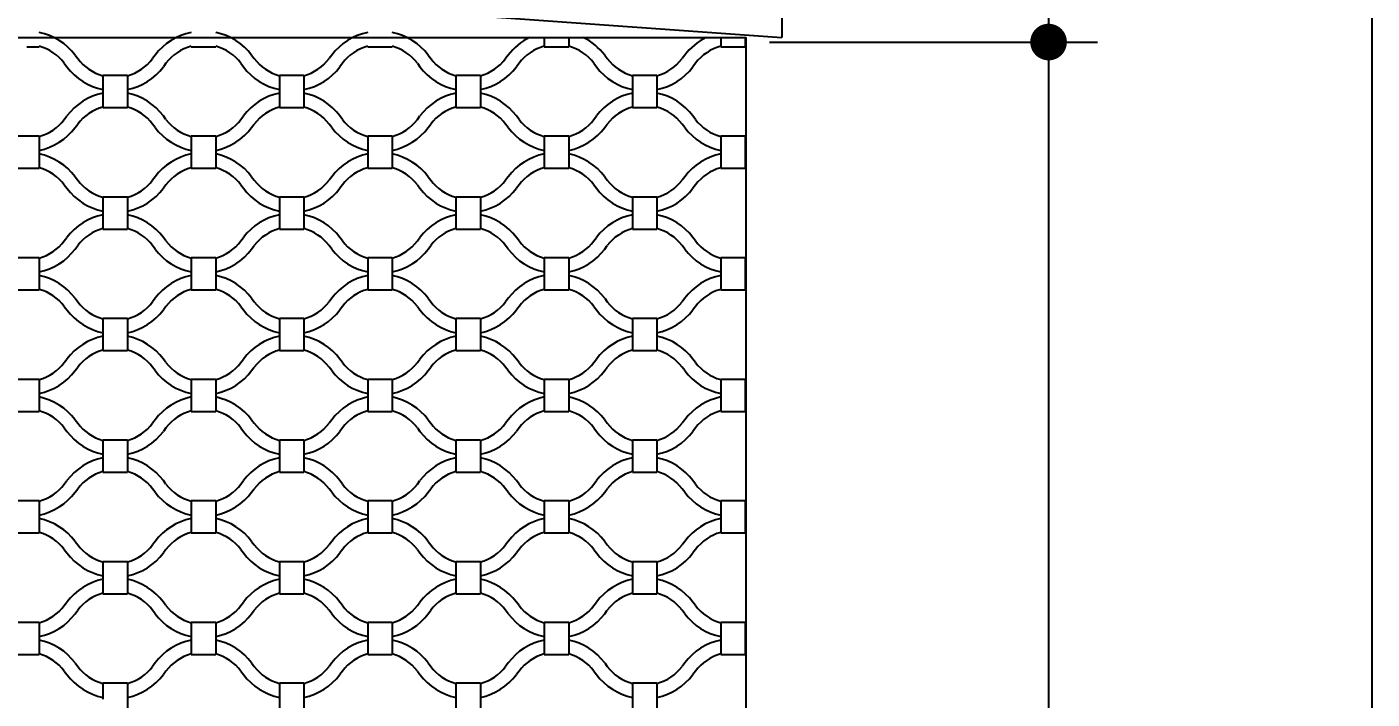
# Model space of a CAD drawing. Header units: millimetres. Extents: x -6941 to 136681, y 2065 to 58366.
# Drawn here: x 38430 to 43934, y 52209 to 54961 of the extents above; entities that cross this region are included whole.
import ezdxf

# ---------------------------------------------------------------- set-up
doc = ezdxf.new("R2010")
doc.units = ezdxf.units.MM
doc.header["$LTSCALE"] = 4
doc.header["$MEASUREMENT"] = 0
doc.layers.get('0').update_dxf_attribs({"linetype": 'CONTINUOUS'})
doc.layers.get('DEFPOINTS').update_dxf_attribs({"linetype": 'CONTINUOUS'})
for name, color, linetype in [('A-BORD LINE1', 7, 'CONTINUOUS'), ('A-DIMS', 7, 'CONTINUOUS'), ('HAT', 9, 'CONTINUOUS')]:
    doc.layers.add(name, color=color, linetype=linetype)
doc.styles.add('HY울릉도L', font='')
doc.styles.add('맑은고딕', font='malgun.ttf')
doc.styles.get('HY울릉도L').set_extended_font_data('DotumChe')
doc.dimstyles.new('CDIM', dxfattribs={"dimtxt": 3, "dimasz": 1.5, "dimexe": 2, "dimexo": 1, "dimgap": 1, "dimtad": 1, "dimdec": 0, "dimrnd": 0.5, "dimzin": 0, "dimdsep": 32, "dimlunit": 6, "dimtxsty": 'HY울릉도L', "dimblk1": '_CIDOT', "dimblk2": '_CIDOT', "dimsah": 1, "dimcen": 5.5, "dimclrd": 2, "dimclre": 2, "dimclrt": 7, "dimadec": 0, "dimazin": 0, "dimtfac": 1, "dimtdec": 0, "dimtix": 1, "dimtmove": 2, "dimatfit": 1, "dimldrblk": '_CIDOT', "dimfxl": 1, "dimtolj": 1, "dimtzin": 0, "dimlwd": -1, "dimarcsym": 0})

# ---------------------------------------------------------------- blocks, each defined once
blk = doc.blocks.new('_CIDOT')
at = {"color": 0, "linetype": 'ByBlock'}
blk.add_line((2, 0), (-1, 0), dxfattribs=at)
at = {"color": 0, "linetype": 'ByBlock', "const_width": 0.5}
blk.add_lwpolyline([(-0.25, 0, 1), (0.25, 0, 1)], format="xyb", close=True, dxfattribs=at)
blk = doc.blocks.new('*D30')
at = {"layer": 'A-DIMS', "lineweight": -2, "transparency": 16777216}
for p, q in [((41468.7, 54898.8), (42810, 54898.8)), ((41473, 49223.9), (42810, 49223.9))]:
    blk.add_line(p, q, dxfattribs=at)
at = {"layer": 'A-DIMS', "transparency": 16777216}
blk.add_line((42610, 54748.8), (42610, 49373.9), dxfattribs=at)
at = {"layer": 'DEFPOINTS', "color": 0, "transparency": 16777216}
for p in [(41368.7, 54898.8), (41373, 49223.9), (42610, 49223.9)]:
    blk.add_point(p, dxfattribs=at)
at = {"layer": 'A-DIMS', "transparency": 16777216, "xscale": 150, "yscale": 150, "zscale": 150}
for p, rotation in [((42610, 54898.8), 90), ((42610, 49223.9), 270)]:
    blk.add_blockref('_CIDOT', p, dxfattribs=dict(at, rotation=rotation))
at = {"layer": 'A-DIMS', "color": 3, "transparency": 16777216, "insert": (42360, 52061.3), "char_height": 300, "attachment_point": 5, "rotation": 90, "style": '맑은고딕'}
blk.add_mtext('\\A1;H', dxfattribs=at)

msp = doc.modelspace()

# ---------------------------------------------------------------- linework, layer by layer
at = {"color": 1}
msp.add_line((35588.57, 55341.7), (41517.96, 54917.99), dxfattribs=at)
at = {"color": 3}
for p, q in [((41517.96, 55341.7), (41517.96, 54917.99)), ((35588.57, 54917.99), (41373.02, 54917.99)), ((41373.02, 49223.89), (41373.02, 54917.99))]:
    msp.add_line(p, q, dxfattribs=at)
at = {"layer": 'A-BORD LINE1', "color": 2, "linetype": 'ByBlock'}
msp.add_line((43933.83, 4746.44), (43933.83, 58366.44), dxfattribs=at)
at = {"layer": 'HAT'}
for p, q in [((38429.56, 54879.52), (38479.72, 54879.52)), ((39101.66, 54879.52), (39151.82, 54879.52)), ((39151.82, 54879.52), (39201.97, 54879.52)), ((39823.91, 54879.52), (39874.07, 54879.52)), ((39874.07, 54879.52), (39924.22, 54879.52)), ((40546.16, 54917.99), (40546.16, 54879.52)), ((40546.16, 54879.52), (40596.32, 54879.52)), ((40596.32, 54879.52), (40646.47, 54879.52)), ((40646.47, 54917.99), (40646.47, 54879.52)), ((41268.41, 54917.99), (41268.41, 54879.52)), ((41268.41, 54879.52), (41318.57, 54879.52)), ((41318.57, 54879.52), (41368.72, 54879.52)), ((41368.72, 54917.99), (41368.72, 54879.52)), ((38626.98, 54845.01), (38637.57, 54830.89)), ((38954.4, 54845.01), (38943.81, 54830.89)), ((39349.23, 54845.01), (39359.82, 54830.89)), ((39676.65, 54845.01), (39666.06, 54830.89)), ((40071.48, 54845.01), (40082.07, 54830.89)), ((40398.9, 54845.01), (40388.31, 54830.89)), ((40793.73, 54845.01), (40804.33, 54830.89)), ((41121.15, 54845.01), (41110.56, 54830.89)), ((38582.68, 54811.79), (38593.27, 54797.66)), ((38998.7, 54811.79), (38988.11, 54797.66)), ((39304.93, 54811.79), (39315.53, 54797.66)), ((39720.95, 54811.79), (39710.36, 54797.66)), ((40027.18, 54811.79), (40037.78, 54797.66)), ((40443.2, 54811.79), (40432.61, 54797.66)), ((40749.43, 54811.79), (40760.03, 54797.66)), ((41165.45, 54811.79), (41154.86, 54797.66)), ((38740.53, 54763.16), (38740.53, 54696.95)), ((38740.53, 54763.16), (38840.85, 54763.16)), ((38840.85, 54763.16), (38840.85, 54696.95)), ((39462.78, 54763.16), (39462.78, 54696.95)), ((39462.78, 54763.16), (39563.1, 54763.16)), ((39563.1, 54763.16), (39563.1, 54696.95)), ((40185.04, 54763.16), (40185.04, 54696.95)), ((40185.04, 54763.16), (40285.35, 54763.16)), ((40285.35, 54763.16), (40285.35, 54696.95)), ((40907.29, 54763.16), (40907.29, 54696.95)), ((40907.29, 54763.16), (41007.6, 54763.16)), ((41007.6, 54763.16), (41007.6, 54696.95)), ((38740.53, 54696.95), (38740.53, 54630.74)), ((38840.85, 54696.95), (38840.85, 54630.74)), ((39462.78, 54696.95), (39462.78, 54630.74)), ((39563.1, 54696.95), (39563.1, 54630.74)), ((40185.04, 54696.95), (40185.04, 54630.74)), ((40285.35, 54696.95), (40285.35, 54630.74)), ((40907.29, 54696.95), (40907.29, 54630.74)), ((41007.6, 54696.95), (41007.6, 54630.74)), ((38740.53, 54630.74), (38840.85, 54630.74)), ((39462.78, 54630.74), (39563.1, 54630.74)), ((40185.04, 54630.74), (40285.35, 54630.74)), ((40907.29, 54630.74), (41007.6, 54630.74)), ((38582.68, 54582.11), (38593.27, 54596.24)), ((38626.98, 54548.89), (38637.57, 54563.01)), ((38954.4, 54548.89), (38943.81, 54563.01)), ((38998.7, 54582.11), (38988.11, 54596.24)), ((39304.93, 54582.11), (39315.53, 54596.24)), ((39349.23, 54548.89), (39359.82, 54563.01)), ((39676.65, 54548.89), (39666.06, 54563.01)), ((39720.95, 54582.11), (39710.36, 54596.24)), ((40027.18, 54582.11), (40037.78, 54596.24)), ((40071.48, 54548.89), (40082.07, 54563.01)), ((40398.9, 54548.89), (40388.31, 54563.01)), ((40443.2, 54582.11), (40432.61, 54596.24)), ((40749.43, 54582.11), (40760.03, 54596.24)), ((40793.73, 54548.89), (40804.33, 54563.01)), ((41121.15, 54548.89), (41110.56, 54563.01)), ((41165.45, 54582.11), (41154.86, 54596.24)), ((38379.41, 54514.38), (38429.56, 54514.38)), ((38429.56, 54514.38), (38479.72, 54514.38)), ((38479.72, 54514.38), (38479.72, 54381.97)), ((39101.66, 54514.38), (39101.66, 54381.97)), ((39101.66, 54514.38), (39151.82, 54514.38)), ((39151.82, 54514.38), (39201.97, 54514.38)), ((39201.97, 54514.38), (39201.97, 54381.97)), ((39823.91, 54514.38), (39823.91, 54381.97)), ((39823.91, 54514.38), (39874.07, 54514.38)), ((39874.07, 54514.38), (39924.22, 54514.38)), ((39924.22, 54514.38), (39924.22, 54381.97)), ((40546.16, 54514.38), (40546.16, 54381.97)), ((40546.16, 54514.38), (40596.32, 54514.38)), ((40596.32, 54514.38), (40646.47, 54514.38)), ((40646.47, 54514.38), (40646.47, 54381.97)), ((41268.41, 54514.38), (41268.41, 54381.97)), ((41268.41, 54514.38), (41318.57, 54514.38)), ((41318.57, 54514.38), (41368.72, 54514.38)), ((41368.72, 54514.38), (41368.72, 54381.97)), ((38379.41, 54381.97), (38429.56, 54381.97)), ((38429.56, 54381.97), (38479.72, 54381.97)), ((38626.98, 54347.46), (38637.57, 54333.34)), ((38954.4, 54347.46), (38943.81, 54333.34)), ((39101.66, 54381.97), (39151.82, 54381.97)), ((39151.82, 54381.97), (39201.97, 54381.97)), ((39349.23, 54347.46), (39359.82, 54333.34)), ((39676.65, 54347.46), (39666.06, 54333.34)), ((39823.91, 54381.97), (39874.07, 54381.97)), ((39874.07, 54381.97), (39924.22, 54381.97)), ((40071.48, 54347.46), (40082.07, 54333.34)), ((40398.9, 54347.46), (40388.31, 54333.34)), ((40546.16, 54381.97), (40596.32, 54381.97)), ((40596.32, 54381.97), (40646.47, 54381.97)), ((40793.73, 54347.46), (40804.33, 54333.34)), ((41121.15, 54347.46), (41110.56, 54333.34)), ((41268.41, 54381.97), (41318.57, 54381.97)), ((41318.57, 54381.97), (41368.72, 54381.97)), ((38582.68, 54314.24), (38593.27, 54300.11)), ((38998.7, 54314.24), (38988.11, 54300.11)), ((39304.93, 54314.24), (39315.53, 54300.11)), ((39720.95, 54314.24), (39710.36, 54300.11)), ((40027.18, 54314.24), (40037.78, 54300.11)), ((40443.2, 54314.24), (40432.61, 54300.11)), ((40749.43, 54314.24), (40760.03, 54300.11)), ((41165.45, 54314.24), (41154.86, 54300.11)), ((38740.53, 54265.61), (38740.53, 54199.4)), ((38740.53, 54265.61), (38840.85, 54265.61)), ((38840.85, 54265.61), (38840.85, 54199.4)), ((39462.78, 54265.61), (39462.78, 54199.4)), ((39462.78, 54265.61), (39563.1, 54265.61)), ((39563.1, 54265.61), (39563.1, 54199.4)), ((40185.04, 54265.61), (40185.04, 54199.4)), ((40185.04, 54265.61), (40285.35, 54265.61)), ((40285.35, 54265.61), (40285.35, 54199.4)), ((40907.29, 54265.61), (40907.29, 54199.4)), ((40907.29, 54265.61), (41007.6, 54265.61)), ((41007.6, 54265.61), (41007.6, 54199.4)), ((38740.53, 54199.4), (38740.53, 54133.19)), ((38840.85, 54199.4), (38840.85, 54133.19)), ((39462.78, 54199.4), (39462.78, 54133.19)), ((39563.1, 54199.4), (39563.1, 54133.19)), ((40185.04, 54199.4), (40185.04, 54133.19)), ((40285.35, 54199.4), (40285.35, 54133.19)), ((40907.29, 54199.4), (40907.29, 54133.19)), ((41007.6, 54199.4), (41007.6, 54133.19)), ((38740.53, 54133.19), (38840.85, 54133.19)), ((39462.78, 54133.19), (39563.1, 54133.19)), ((40185.04, 54133.19), (40285.35, 54133.19)), ((40907.29, 54133.19), (41007.6, 54133.19)), ((38582.68, 54084.56), (38593.27, 54098.69)), ((38626.98, 54051.34), (38637.57, 54065.46)), ((38954.4, 54051.34), (38943.81, 54065.46)), ((38998.7, 54084.56), (38988.11, 54098.69)), ((39304.93, 54084.56), (39315.53, 54098.69)), ((39349.23, 54051.34), (39359.82, 54065.46)), ((39676.65, 54051.34), (39666.06, 54065.46)), ((39720.95, 54084.56), (39710.36, 54098.69)), ((40027.18, 54084.56), (40037.78, 54098.69)), ((40071.48, 54051.34), (40082.07, 54065.46)), ((40398.9, 54051.34), (40388.31, 54065.46)), ((40443.2, 54084.56), (40432.61, 54098.69)), ((40749.43, 54084.56), (40760.03, 54098.69)), ((40793.73, 54051.34), (40804.33, 54065.46)), ((41121.15, 54051.34), (41110.56, 54065.46)), ((41165.45, 54084.56), (41154.86, 54098.69)), ((38379.41, 54016.83), (38429.56, 54016.83)), ((38429.56, 54016.83), (38479.72, 54016.83)), ((38479.72, 54016.83), (38479.72, 53884.42)), ((39101.66, 54016.83), (39101.66, 53884.42)), ((39101.66, 54016.83), (39151.82, 54016.83)), ((39151.82, 54016.83), (39201.97, 54016.83)), ((39201.97, 54016.83), (39201.97, 53884.42)), ((39823.91, 54016.83), (39823.91, 53884.42)), ((39823.91, 54016.83), (39874.07, 54016.83)), ((39874.07, 54016.83), (39924.22, 54016.83)), ((39924.22, 54016.83), (39924.22, 53884.42)), ((40546.16, 54016.83), (40546.16, 53884.42)), ((40546.16, 54016.83), (40596.32, 54016.83)), ((40596.32, 54016.83), (40646.47, 54016.83)), ((40646.47, 54016.83), (40646.47, 53884.42)), ((41268.41, 54016.83), (41268.41, 53884.42)), ((41268.41, 54016.83), (41318.57, 54016.83)), ((41318.57, 54016.83), (41368.72, 54016.83)), ((41368.72, 54016.83), (41368.72, 53884.42)), ((38379.41, 53884.42), (38429.56, 53884.42)), ((38429.56, 53884.42), (38479.72, 53884.42)), ((38626.98, 53849.91), (38637.57, 53835.79)), ((38954.4, 53849.91), (38943.81, 53835.79)), ((39101.66, 53884.42), (39151.82, 53884.42)), ((39151.82, 53884.42), (39201.97, 53884.42)), ((39349.23, 53849.91), (39359.82, 53835.79)), ((39676.65, 53849.91), (39666.06, 53835.79)), ((39823.91, 53884.42), (39874.07, 53884.42)), ((39874.07, 53884.42), (39924.22, 53884.42)), ((40071.48, 53849.91), (40082.07, 53835.79)), ((40398.9, 53849.91), (40388.31, 53835.79)), ((40546.16, 53884.42), (40596.32, 53884.42)), ((40596.32, 53884.42), (40646.47, 53884.42)), ((40793.73, 53849.91), (40804.33, 53835.79)), ((41121.15, 53849.91), (41110.56, 53835.79)), ((41268.41, 53884.42), (41318.57, 53884.42)), ((41318.57, 53884.42), (41368.72, 53884.42)), ((38582.68, 53816.69), (38593.27, 53802.56)), ((38998.7, 53816.69), (38988.11, 53802.56)), ((39304.93, 53816.69), (39315.53, 53802.56)), ((39720.95, 53816.69), (39710.36, 53802.56)), ((40027.18, 53816.69), (40037.78, 53802.56)), ((40443.2, 53816.69), (40432.61, 53802.56)), ((40749.43, 53816.69), (40760.03, 53802.56)), ((41165.45, 53816.69), (41154.86, 53802.56)), ((38740.53, 53768.05), (38740.53, 53701.85)), ((38740.53, 53768.05), (38840.85, 53768.05)), ((38840.85, 53768.05), (38840.85, 53701.85)), ((39462.78, 53768.05), (39462.78, 53701.85)), ((39462.78, 53768.05), (39563.1, 53768.05)), ((39563.1, 53768.05), (39563.1, 53701.85)), ((40185.04, 53768.05), (40185.04, 53701.85)), ((40185.04, 53768.05), (40285.35, 53768.05)), ((40285.35, 53768.05), (40285.35, 53701.85)), ((40907.29, 53768.05), (40907.29, 53701.85)), ((40907.29, 53768.05), (41007.6, 53768.05)), ((41007.6, 53768.05), (41007.6, 53701.85)), ((38740.53, 53701.85), (38740.53, 53635.64)), ((38840.85, 53701.85), (38840.85, 53635.64)), ((39462.78, 53701.85), (39462.78, 53635.64)), ((39563.1, 53701.85), (39563.1, 53635.64)), ((40185.04, 53701.85), (40185.04, 53635.64)), ((40285.35, 53701.85), (40285.35, 53635.64)), ((40907.29, 53701.85), (40907.29, 53635.64)), ((41007.6, 53701.85), (41007.6, 53635.64)), ((38740.53, 53635.64), (38840.85, 53635.64)), ((39462.78, 53635.64), (39563.1, 53635.64)), ((40185.04, 53635.64), (40285.35, 53635.64)), ((40907.29, 53635.64), (41007.6, 53635.64)), ((38582.68, 53587.01), (38593.27, 53601.13)), ((38626.98, 53553.79), (38637.57, 53567.91)), ((38954.4, 53553.79), (38943.81, 53567.91)), ((38998.7, 53587.01), (38988.11, 53601.13)), ((39304.93, 53587.01), (39315.53, 53601.13)), ((39349.23, 53553.79), (39359.82, 53567.91)), ((39676.65, 53553.79), (39666.06, 53567.91)), ((39720.95, 53587.01), (39710.36, 53601.13)), ((40027.18, 53587.01), (40037.78, 53601.13)), ((40071.48, 53553.79), (40082.07, 53567.91)), ((40398.9, 53553.79), (40388.31, 53567.91)), ((40443.2, 53587.01), (40432.61, 53601.13)), ((40749.43, 53587.01), (40760.03, 53601.13)), ((40793.73, 53553.79), (40804.33, 53567.91)), ((41121.15, 53553.79), (41110.56, 53567.91)), ((41165.45, 53587.01), (41154.86, 53601.13)), ((38379.41, 53519.28), (38429.56, 53519.28)), ((38429.56, 53519.28), (38479.72, 53519.28)), ((38479.72, 53519.28), (38479.72, 53386.87)), ((39101.66, 53519.28), (39101.66, 53386.87)), ((39101.66, 53519.28), (39151.82, 53519.28)), ((39151.82, 53519.28), (39201.97, 53519.28)), ((39201.97, 53519.28), (39201.97, 53386.87)), ((39823.91, 53519.28), (39823.91, 53386.87)), ((39823.91, 53519.28), (39874.07, 53519.28)), ((39874.07, 53519.28), (39924.22, 53519.28)), ((39924.22, 53519.28), (39924.22, 53386.87)), ((40546.16, 53519.28), (40546.16, 53386.87)), ((40546.16, 53519.28), (40596.32, 53519.28)), ((40596.32, 53519.28), (40646.47, 53519.28)), ((40646.47, 53519.28), (40646.47, 53386.87)), ((41268.41, 53519.28), (41268.41, 53386.87)), ((41268.41, 53519.28), (41318.57, 53519.28)), ((41318.57, 53519.28), (41368.72, 53519.28)), ((41368.72, 53519.28), (41368.72, 53386.87)), ((38379.41, 53386.87), (38429.56, 53386.87)), ((38429.56, 53386.87), (38479.72, 53386.87)), ((38626.98, 53352.36), (38637.57, 53338.24)), ((38954.4, 53352.36), (38943.81, 53338.24)), ((39101.66, 53386.87), (39151.82, 53386.87)), ((39151.82, 53386.87), (39201.97, 53386.87)), ((39349.23, 53352.36), (39359.82, 53338.24)), ((39676.65, 53352.36), (39666.06, 53338.24)), ((39823.91, 53386.87), (39874.07, 53386.87)), ((39874.07, 53386.87), (39924.22, 53386.87)), ((40071.48, 53352.36), (40082.07, 53338.24)), ((40398.9, 53352.36), (40388.31, 53338.24)), ((40546.16, 53386.87), (40596.32, 53386.87)), ((40596.32, 53386.87), (40646.47, 53386.87)), ((40793.73, 53352.36), (40804.33, 53338.24)), ((41121.15, 53352.36), (41110.56, 53338.24)), ((41268.41, 53386.87), (41318.57, 53386.87)), ((41318.57, 53386.87), (41368.72, 53386.87)), ((38582.68, 53319.14), (38593.27, 53305.01)), ((38998.7, 53319.14), (38988.11, 53305.01)), ((39304.93, 53319.14), (39315.53, 53305.01)), ((39720.95, 53319.14), (39710.36, 53305.01)), ((40027.18, 53319.14), (40037.78, 53305.01)), ((40443.2, 53319.14), (40432.61, 53305.01)), ((40749.43, 53319.14), (40760.03, 53305.01)), ((41165.45, 53319.14), (41154.86, 53305.01)), ((38740.53, 53270.5), (38740.53, 53204.3)), ((38740.53, 53270.5), (38840.85, 53270.5)), ((38840.85, 53270.5), (38840.85, 53204.3)), ((39462.78, 53270.5), (39462.78, 53204.3)), ((39462.78, 53270.5), (39563.1, 53270.5)), ((39563.1, 53270.5), (39563.1, 53204.3)), ((40185.04, 53270.5), (40185.04, 53204.3)), ((40185.04, 53270.5), (40285.35, 53270.5)), ((40285.35, 53270.5), (40285.35, 53204.3)), ((40907.29, 53270.5), (40907.29, 53204.3)), ((40907.29, 53270.5), (41007.6, 53270.5)), ((41007.6, 53270.5), (41007.6, 53204.3)), ((38740.53, 53204.3), (38740.53, 53138.09)), ((38840.85, 53204.3), (38840.85, 53138.09)), ((39462.78, 53204.3), (39462.78, 53138.09)), ((39563.1, 53204.3), (39563.1, 53138.09)), ((40185.04, 53204.3), (40185.04, 53138.09)), ((40285.35, 53204.3), (40285.35, 53138.09)), ((40907.29, 53204.3), (40907.29, 53138.09)), ((41007.6, 53204.3), (41007.6, 53138.09)), ((38740.53, 53138.09), (38840.85, 53138.09)), ((39462.78, 53138.09), (39563.1, 53138.09)), ((40185.04, 53138.09), (40285.35, 53138.09)), ((40907.29, 53138.09), (41007.6, 53138.09)), ((38582.68, 53089.46), (38593.27, 53103.58)), ((38626.98, 53056.24), (38637.57, 53070.36)), ((38954.4, 53056.24), (38943.81, 53070.36)), ((38998.7, 53089.46), (38988.11, 53103.58)), ((39304.93, 53089.46), (39315.53, 53103.58)), ((39349.23, 53056.24), (39359.82, 53070.36)), ((39676.65, 53056.24), (39666.06, 53070.36)), ((39720.95, 53089.46), (39710.36, 53103.58)), ((40027.18, 53089.46), (40037.78, 53103.58)), ((40071.48, 53056.24), (40082.07, 53070.36)), ((40398.9, 53056.24), (40388.31, 53070.36)), ((40443.2, 53089.46), (40432.61, 53103.58)), ((40749.43, 53089.46), (40760.03, 53103.58)), ((40793.73, 53056.24), (40804.33, 53070.36)), ((41121.15, 53056.24), (41110.56, 53070.36)), ((41165.45, 53089.46), (41154.86, 53103.58)), ((38379.41, 53021.73), (38429.56, 53021.73)), ((38429.56, 53021.73), (38479.72, 53021.73)), ((38479.72, 53021.73), (38479.72, 52889.32)), ((39101.66, 53021.73), (39101.66, 52889.32)), ((39101.66, 53021.73), (39151.82, 53021.73)), ((39151.82, 53021.73), (39201.97, 53021.73)), ((39201.97, 53021.73), (39201.97, 52889.32)), ((39823.91, 53021.73), (39823.91, 52889.32)), ((39823.91, 53021.73), (39874.07, 53021.73)), ((39874.07, 53021.73), (39924.22, 53021.73)), ((39924.22, 53021.73), (39924.22, 52889.32)), ((40546.16, 53021.73), (40546.16, 52889.32)), ((40546.16, 53021.73), (40596.32, 53021.73)), ((40596.32, 53021.73), (40646.47, 53021.73)), ((40646.47, 53021.73), (40646.47, 52889.32)), ((41268.41, 53021.73), (41268.41, 52889.32)), ((41268.41, 53021.73), (41318.57, 53021.73)), ((41318.57, 53021.73), (41368.72, 53021.73)), ((41368.72, 53021.73), (41368.72, 52889.32)), ((38379.41, 52889.32), (38429.56, 52889.32)), ((38429.56, 52889.32), (38479.72, 52889.32)), ((38626.98, 52854.81), (38637.57, 52840.68)), ((38954.4, 52854.81), (38943.81, 52840.68)), ((39101.66, 52889.32), (39151.82, 52889.32)), ((39151.82, 52889.32), (39201.97, 52889.32)), ((39349.23, 52854.81), (39359.82, 52840.68)), ((39676.65, 52854.81), (39666.06, 52840.68)), ((39823.91, 52889.32), (39874.07, 52889.32)), ((39874.07, 52889.32), (39924.22, 52889.32)), ((40071.48, 52854.81), (40082.07, 52840.68)), ((40398.9, 52854.81), (40388.31, 52840.68)), ((40546.16, 52889.32), (40596.32, 52889.32)), ((40596.32, 52889.32), (40646.47, 52889.32)), ((40793.73, 52854.81), (40804.33, 52840.68)), ((41121.15, 52854.81), (41110.56, 52840.68)), ((41268.41, 52889.32), (41318.57, 52889.32)), ((41318.57, 52889.32), (41368.72, 52889.32)), ((38582.68, 52821.59), (38593.27, 52807.46)), ((38998.7, 52821.59), (38988.11, 52807.46)), ((39304.93, 52821.59), (39315.53, 52807.46)), ((39720.95, 52821.59), (39710.36, 52807.46)), ((40027.18, 52821.59), (40037.78, 52807.46)), ((40443.2, 52821.59), (40432.61, 52807.46)), ((40749.43, 52821.59), (40760.03, 52807.46)), ((41165.45, 52821.59), (41154.86, 52807.46)), ((38740.53, 52772.95), (38740.53, 52706.75)), ((38740.53, 52772.95), (38840.85, 52772.95)), ((38840.85, 52772.95), (38840.85, 52706.75)), ((39462.78, 52772.95), (39462.78, 52706.75)), ((39462.78, 52772.95), (39563.1, 52772.95)), ((39563.1, 52772.95), (39563.1, 52706.75)), ((40185.04, 52772.95), (40185.04, 52706.75)), ((40185.04, 52772.95), (40285.35, 52772.95)), ((40285.35, 52772.95), (40285.35, 52706.75)), ((40907.29, 52772.95), (40907.29, 52706.75)), ((40907.29, 52772.95), (41007.6, 52772.95)), ((41007.6, 52772.95), (41007.6, 52706.75)), ((38740.53, 52706.75), (38740.53, 52640.54)), ((38840.85, 52706.75), (38840.85, 52640.54)), ((39462.78, 52706.75), (39462.78, 52640.54)), ((39563.1, 52706.75), (39563.1, 52640.54)), ((40185.04, 52706.75), (40185.04, 52640.54)), ((40285.35, 52706.75), (40285.35, 52640.54)), ((40907.29, 52706.75), (40907.29, 52640.54)), ((41007.6, 52706.75), (41007.6, 52640.54)), ((38740.53, 52640.54), (38840.85, 52640.54)), ((39462.78, 52640.54), (39563.1, 52640.54)), ((40185.04, 52640.54), (40285.35, 52640.54)), ((40907.29, 52640.54), (41007.6, 52640.54)), ((38582.68, 52591.91), (38593.27, 52606.03)), ((38626.98, 52558.69), (38637.57, 52572.81)), ((38954.4, 52558.69), (38943.81, 52572.81)), ((38998.7, 52591.91), (38988.11, 52606.03)), ((39304.93, 52591.91), (39315.53, 52606.03)), ((39349.23, 52558.69), (39359.82, 52572.81)), ((39676.65, 52558.69), (39666.06, 52572.81)), ((39720.95, 52591.91), (39710.36, 52606.03)), ((40027.18, 52591.91), (40037.78, 52606.03)), ((40071.48, 52558.69), (40082.07, 52572.81)), ((40398.9, 52558.69), (40388.31, 52572.81)), ((40443.2, 52591.91), (40432.61, 52606.03)), ((40749.43, 52591.91), (40760.03, 52606.03)), ((40793.73, 52558.69), (40804.33, 52572.81)), ((41121.15, 52558.69), (41110.56, 52572.81)), ((41165.45, 52591.91), (41154.86, 52606.03)), ((38379.41, 52524.18), (38429.56, 52524.18)), ((38429.56, 52524.18), (38479.72, 52524.18)), ((38479.72, 52524.18), (38479.72, 52391.77)), ((39101.66, 52524.18), (39101.66, 52391.77)), ((39101.66, 52524.18), (39151.82, 52524.18)), ((39151.82, 52524.18), (39201.97, 52524.18)), ((39201.97, 52524.18), (39201.97, 52391.77)), ((39823.91, 52524.18), (39823.91, 52391.77)), ((39823.91, 52524.18), (39874.07, 52524.18)), ((39874.07, 52524.18), (39924.22, 52524.18)), ((39924.22, 52524.18), (39924.22, 52391.77)), ((40546.16, 52524.18), (40546.16, 52391.77)), ((40546.16, 52524.18), (40596.32, 52524.18)), ((40596.32, 52524.18), (40646.47, 52524.18)), ((40646.47, 52524.18), (40646.47, 52391.77)), ((41268.41, 52524.18), (41268.41, 52391.77)), ((41268.41, 52524.18), (41318.57, 52524.18)), ((41318.57, 52524.18), (41368.72, 52524.18)), ((41368.72, 52524.18), (41368.72, 52391.77)), ((38379.41, 52391.77), (38429.56, 52391.77)), ((38429.56, 52391.77), (38479.72, 52391.77)), ((38626.98, 52357.26), (38637.57, 52343.13)), ((38954.4, 52357.26), (38943.81, 52343.13)), ((39101.66, 52391.77), (39151.82, 52391.77)), ((39151.82, 52391.77), (39201.97, 52391.77)), ((39349.23, 52357.26), (39359.82, 52343.13)), ((39676.65, 52357.26), (39666.06, 52343.13)), ((39823.91, 52391.77), (39874.07, 52391.77)), ((39874.07, 52391.77), (39924.22, 52391.77)), ((40071.48, 52357.26), (40082.07, 52343.13)), ((40398.9, 52357.26), (40388.31, 52343.13)), ((40546.16, 52391.77), (40596.32, 52391.77)), ((40596.32, 52391.77), (40646.47, 52391.77)), ((40793.73, 52357.26), (40804.33, 52343.13)), ((41121.15, 52357.26), (41110.56, 52343.13)), ((41268.41, 52391.77), (41318.57, 52391.77)), ((41318.57, 52391.77), (41368.72, 52391.77)), ((38582.68, 52324.03), (38593.27, 52309.91)), ((38998.7, 52324.03), (38988.11, 52309.91)), ((39304.93, 52324.03), (39315.53, 52309.91)), ((39720.95, 52324.03), (39710.36, 52309.91)), ((40027.18, 52324.03), (40037.78, 52309.91)), ((40443.2, 52324.03), (40432.61, 52309.91)), ((40749.43, 52324.03), (40760.03, 52309.91)), ((41165.45, 52324.03), (41154.86, 52309.91)), ((38740.53, 52275.4), (38740.53, 52209.2)), ((38740.53, 52275.4), (38840.85, 52275.4)), ((38840.85, 52275.4), (38840.85, 52209.2)), ((39462.78, 52275.4), (39462.78, 52209.2)), ((39462.78, 52275.4), (39563.1, 52275.4)), ((39563.1, 52275.4), (39563.1, 52209.2)), ((40185.04, 52275.4), (40185.04, 52209.2)), ((40185.04, 52275.4), (40285.35, 52275.4)), ((40285.35, 52275.4), (40285.35, 52209.2)), ((40907.29, 52275.4), (40907.29, 52209.2)), ((40907.29, 52275.4), (41007.6, 52275.4)), ((41007.6, 52275.4), (41007.6, 52209.2)), ((38840.85, 52209.2), (38840.85, 52142.99)), ((39462.78, 52209.2), (39462.78, 52142.99)), ((39563.1, 52209.2), (39563.1, 52142.99)), ((40185.04, 52209.2), (40185.04, 52142.99)), ((40285.35, 52209.2), (40285.35, 52142.99)), ((40907.29, 52209.2), (40907.29, 52142.99)), ((41007.6, 52209.2), (41007.6, 52142.99))]:
    msp.add_line(p, q, dxfattribs=at)
for centre, radius, start, end in [((38429.56, 54696.95), 246.77, 36.8699, 78.27281), ((39151.82, 54696.95), 246.77, 101.7272, 143.1301), ((39151.82, 54696.95), 246.77, 36.8699, 78.27281), ((39874.07, 54696.95), 246.77, 101.7272, 143.1301), ((39874.07, 54696.95), 246.77, 36.8699, 78.27281), ((38429.56, 54696.95), 191.4, 36.8699, 74.808), ((39151.82, 54696.95), 191.4, 105.19201, 143.1301), ((39151.82, 54696.95), 191.4, 36.8699, 74.808), ((39874.07, 54696.95), 191.4, 105.19201, 143.1301), ((39874.07, 54696.95), 191.4, 36.8699, 74.808), ((40596.32, 54696.95), 246.77, 116.39696, 143.1301), ((40596.32, 54696.95), 191.4, 105.19201, 143.1301), ((40596.32, 54696.95), 191.4, 36.8699, 74.808), ((40596.32, 54696.95), 246.77, 36.8699, 63.60304), ((41318.57, 54696.95), 246.77, 116.39696, 143.1301), ((41318.57, 54696.95), 191.4, 105.19201, 143.1301), ((41318.57, 54696.95), 191.4, 73.47167, 74.808), ((38790.69, 54945.72), 191.4, 216.8699, 254.808), ((38790.69, 54945.72), 191.4, 285.19201, 323.1301), ((39512.94, 54945.72), 191.4, 216.8699, 254.808), ((39512.94, 54945.72), 191.4, 285.19201, 323.1301), ((40235.19, 54945.72), 191.4, 216.8699, 254.808), ((40235.19, 54945.72), 191.4, 285.19201, 323.1301), ((40957.44, 54945.72), 191.4, 216.8699, 254.808), ((40957.44, 54945.72), 191.4, 285.19201, 323.1301), ((38790.69, 54945.72), 246.77, 216.8699, 258.27281), ((38790.69, 54945.72), 246.77, 281.7272, 323.1301), ((39512.94, 54945.72), 246.77, 216.8699, 258.27281), ((39512.94, 54945.72), 246.77, 281.7272, 323.1301), ((40235.19, 54945.72), 246.77, 216.8699, 258.27281), ((40235.19, 54945.72), 246.77, 281.7272, 323.1301), ((40957.44, 54945.72), 246.77, 216.8699, 258.27281), ((40957.44, 54945.72), 246.77, 281.7272, 323.1301), ((38790.69, 54448.17), 246.77, 101.7272, 143.1301), ((38790.69, 54448.17), 246.77, 36.8699, 78.27281), ((39512.94, 54448.17), 246.77, 101.7272, 143.1301), ((39512.94, 54448.17), 246.77, 36.8699, 78.27281), ((40235.19, 54448.17), 246.77, 101.7272, 143.1301), ((40235.19, 54448.17), 246.77, 36.8699, 78.27281), ((40957.44, 54448.17), 246.77, 101.7272, 143.1301), ((40957.44, 54448.17), 246.77, 36.8699, 78.27281), ((38790.69, 54448.17), 191.4, 105.19201, 143.1301), ((38790.69, 54448.17), 191.4, 36.8699, 74.808), ((39512.94, 54448.17), 191.4, 105.19201, 143.1301), ((39512.94, 54448.17), 191.4, 36.8699, 74.808), ((40235.19, 54448.17), 191.4, 105.19201, 143.1301), ((40235.19, 54448.17), 191.4, 36.8699, 74.808), ((40957.44, 54448.17), 191.4, 105.19201, 143.1301), ((40957.44, 54448.17), 191.4, 36.8699, 74.808), ((38429.56, 54696.95), 191.4, 285.19201, 323.1301), ((38429.56, 54696.95), 246.77, 281.7272, 323.1301), ((39151.82, 54696.95), 246.77, 216.8699, 258.27281), ((39151.82, 54696.95), 191.4, 216.8699, 254.808), ((39151.82, 54696.95), 191.4, 285.19201, 323.1301), ((39151.82, 54696.95), 246.77, 281.7272, 323.1301), ((39874.07, 54696.95), 246.77, 216.8699, 258.27281), ((39874.07, 54696.95), 191.4, 216.8699, 254.808), ((39874.07, 54696.95), 191.4, 285.19201, 323.1301), ((39874.07, 54696.95), 246.77, 281.7272, 323.1301), ((40596.32, 54696.95), 246.77, 216.8699, 258.27281), ((40596.32, 54696.95), 191.4, 216.8699, 254.808), ((40596.32, 54696.95), 191.4, 285.19201, 323.1301), ((40596.32, 54696.95), 246.77, 281.7272, 323.1301), ((41318.57, 54696.95), 246.77, 216.8699, 258.27281), ((41318.57, 54696.95), 191.4, 216.8699, 254.808), ((41318.57, 54696.95), 191.4, 285.19201, 286.52829), ((38429.56, 54199.4), 246.77, 36.8699, 78.27281), ((39151.82, 54199.4), 246.77, 101.7272, 143.1301), ((39151.82, 54199.4), 246.77, 36.8699, 78.27281), ((39874.07, 54199.4), 246.77, 101.7272, 143.1301), ((39874.07, 54199.4), 246.77, 36.8699, 78.27281), ((40596.32, 54199.4), 246.77, 101.7272, 143.1301), ((40596.32, 54199.4), 246.77, 36.8699, 78.27281), ((41318.57, 54199.4), 246.77, 101.7272, 143.1301), ((41318.57, 54696.95), 246.77, 281.7272, 282.74734), ((41318.57, 54199.4), 246.77, 77.25267, 78.27281), ((38429.56, 54199.4), 191.4, 36.8699, 74.808), ((39151.82, 54199.4), 191.4, 105.19201, 143.1301), ((39151.82, 54199.4), 191.4, 36.8699, 74.808), ((39874.07, 54199.4), 191.4, 105.19201, 143.1301), ((39874.07, 54199.4), 191.4, 36.8699, 74.808), ((40596.32, 54199.4), 191.4, 105.19201, 143.1301), ((40596.32, 54199.4), 191.4, 36.8699, 74.808), ((41318.57, 54199.4), 191.4, 105.19201, 143.1301), ((41318.57, 54199.4), 191.4, 73.47173, 74.808), ((38790.69, 54448.17), 191.4, 216.8699, 254.808), ((38790.69, 54448.17), 191.4, 285.19201, 323.1301), ((39512.94, 54448.17), 191.4, 216.8699, 254.808), ((39512.94, 54448.17), 191.4, 285.19201, 323.1301), ((40235.19, 54448.17), 191.4, 216.8699, 254.808), ((40235.19, 54448.17), 191.4, 285.19201, 323.1301), ((40957.44, 54448.17), 191.4, 216.8699, 254.808), ((40957.44, 54448.17), 191.4, 285.19201, 323.1301), ((38790.69, 54448.17), 246.77, 216.8699, 258.27281), ((38790.69, 54448.17), 246.77, 281.7272, 323.1301), ((39512.94, 54448.17), 246.77, 216.8699, 258.27281), ((39512.94, 54448.17), 246.77, 281.7272, 323.1301), ((40235.19, 54448.17), 246.77, 216.8699, 258.27281), ((40235.19, 54448.17), 246.77, 281.7272, 323.1301), ((40957.44, 54448.17), 246.77, 216.8699, 258.27281), ((40957.44, 54448.17), 246.77, 281.7272, 323.1301), ((38790.69, 53950.62), 246.77, 101.7272, 143.1301), ((38790.69, 53950.62), 246.77, 36.8699, 78.27281), ((39512.94, 53950.62), 246.77, 101.7272, 143.1301), ((39512.94, 53950.62), 246.77, 36.8699, 78.27281), ((40235.19, 53950.62), 246.77, 101.7272, 143.1301), ((40235.19, 53950.62), 246.77, 36.8699, 78.27281), ((40957.44, 53950.62), 246.77, 101.7272, 143.1301), ((40957.44, 53950.62), 246.77, 36.8699, 78.27281), ((38790.69, 53950.62), 191.4, 105.19201, 143.1301), ((38790.69, 53950.62), 191.4, 36.8699, 74.808), ((39512.94, 53950.62), 191.4, 105.19201, 143.1301), ((39512.94, 53950.62), 191.4, 36.8699, 74.808), ((40235.19, 53950.62), 191.4, 105.19201, 143.1301), ((40235.19, 53950.62), 191.4, 36.8699, 74.808), ((40957.44, 53950.62), 191.4, 105.19201, 143.1301), ((40957.44, 53950.62), 191.4, 36.8699, 74.808), ((38429.56, 54199.4), 191.4, 285.19201, 323.1301), ((39151.82, 54199.4), 191.4, 216.8699, 254.808), ((39151.82, 54199.4), 191.4, 285.19201, 323.1301), ((39874.07, 54199.4), 191.4, 216.8699, 254.808), ((39874.07, 54199.4), 191.4, 285.19201, 323.1301), ((40596.32, 54199.4), 191.4, 216.8699, 254.808), ((40596.32, 54199.4), 191.4, 285.19201, 323.1301), ((41318.57, 54199.4), 191.4, 216.8699, 254.808), ((38429.56, 54199.4), 246.77, 281.7272, 323.1301), ((39151.82, 54199.4), 246.77, 216.8699, 258.27281), ((39151.82, 54199.4), 246.77, 281.7272, 323.1301), ((39874.07, 54199.4), 246.77, 216.8699, 258.27281), ((39874.07, 54199.4), 246.77, 281.7272, 323.1301), ((40596.32, 54199.4), 246.77, 216.8699, 258.27281), ((40596.32, 54199.4), 246.77, 281.7272, 323.1301), ((41318.57, 54199.4), 246.77, 216.8699, 258.27281), ((41318.57, 54199.4), 191.4, 285.19201, 286.52823), ((38429.56, 53701.85), 246.77, 36.8699, 78.27281), ((39151.82, 53701.85), 246.77, 101.7272, 143.1301), ((39151.82, 53701.85), 246.77, 36.8699, 78.27281), ((39874.07, 53701.85), 246.77, 101.7272, 143.1301), ((39874.07, 53701.85), 246.77, 36.8699, 78.27281), ((40596.32, 53701.85), 246.77, 101.7272, 143.1301), ((40596.32, 53701.85), 246.77, 36.8699, 78.27281), ((41318.57, 53701.85), 246.77, 101.7272, 143.1301), ((41318.57, 54199.4), 246.77, 281.7272, 282.74729), ((41318.57, 53701.85), 246.77, 77.25271, 78.27281), ((38429.56, 53701.85), 191.4, 36.8699, 74.808), ((38790.69, 53950.62), 191.4, 216.8699, 254.808), ((38790.69, 53950.62), 191.4, 285.19201, 323.1301), ((39151.82, 53701.85), 191.4, 105.19201, 143.1301), ((39151.82, 53701.85), 191.4, 36.8699, 74.808), ((39512.94, 53950.62), 191.4, 216.8699, 254.808), ((39512.94, 53950.62), 191.4, 285.19201, 323.1301), ((39874.07, 53701.85), 191.4, 105.19201, 143.1301), ((39874.07, 53701.85), 191.4, 36.8699, 74.808), ((40235.19, 53950.62), 191.4, 216.8699, 254.808), ((40235.19, 53950.62), 191.4, 285.19201, 323.1301), ((40596.32, 53701.85), 191.4, 105.19201, 143.1301), ((40596.32, 53701.85), 191.4, 36.8699, 74.808), ((40957.44, 53950.62), 191.4, 216.8699, 254.808), ((40957.44, 53950.62), 191.4, 285.19201, 323.1301), ((41318.57, 53701.85), 191.4, 105.19201, 143.1301), ((41318.57, 53701.85), 191.4, 73.47179, 74.808), ((38790.69, 53950.62), 246.77, 216.8699, 258.27281), ((38790.69, 53950.62), 246.77, 281.7272, 323.1301), ((39512.94, 53950.62), 246.77, 216.8699, 258.27281), ((39512.94, 53950.62), 246.77, 281.7272, 323.1301), ((40235.19, 53950.62), 246.77, 216.8699, 258.27281), ((40235.19, 53950.62), 246.77, 281.7272, 323.1301), ((40957.44, 53950.62), 246.77, 216.8699, 258.27281), ((40957.44, 53950.62), 246.77, 281.7272, 323.1301), ((38790.69, 53453.07), 246.77, 101.7272, 143.1301), ((38790.69, 53453.07), 246.77, 36.8699, 78.27281), ((39512.94, 53453.07), 246.77, 101.7272, 143.1301), ((39512.94, 53453.07), 246.77, 36.8699, 78.27281), ((40235.19, 53453.07), 246.77, 101.7272, 143.1301), ((40235.19, 53453.07), 246.77, 36.8699, 78.27281), ((40957.44, 53453.07), 246.77, 101.7272, 143.1301), ((40957.44, 53453.07), 246.77, 36.8699, 78.27281), ((38790.69, 53453.07), 191.4, 105.19201, 143.1301), ((38790.69, 53453.07), 191.4, 36.8699, 74.808), ((39512.94, 53453.07), 191.4, 105.19201, 143.1301), ((39512.94, 53453.07), 191.4, 36.8699, 74.808), ((40235.19, 53453.07), 191.4, 105.19201, 143.1301), ((40235.19, 53453.07), 191.4, 36.8699, 74.808), ((40957.44, 53453.07), 191.4, 105.19201, 143.1301), ((40957.44, 53453.07), 191.4, 36.8699, 74.808), ((38429.56, 53701.85), 191.4, 285.19201, 323.1301), ((39151.82, 53701.85), 191.4, 216.8699, 254.808), ((39151.82, 53701.85), 191.4, 285.19201, 323.1301), ((39874.07, 53701.85), 191.4, 216.8699, 254.808), ((39874.07, 53701.85), 191.4, 285.19201, 323.1301), ((40596.32, 53701.85), 191.4, 216.8699, 254.808), ((40596.32, 53701.85), 191.4, 285.19201, 323.1301), ((41318.57, 53701.85), 191.4, 216.8699, 254.808), ((38429.56, 53701.85), 246.77, 281.7272, 323.1301), ((39151.82, 53701.85), 246.77, 216.8699, 258.27281), ((39151.82, 53701.85), 246.77, 281.7272, 323.1301), ((39874.07, 53701.85), 246.77, 216.8699, 258.27281), ((39874.07, 53701.85), 246.77, 281.7272, 323.1301), ((40596.32, 53701.85), 246.77, 216.8699, 258.27281), ((40596.32, 53701.85), 246.77, 281.7272, 323.1301), ((41318.57, 53701.85), 246.77, 216.8699, 258.27281), ((41318.57, 53701.85), 191.4, 285.19201, 286.52817), ((41318.57, 53701.85), 246.77, 281.7272, 282.74725), ((38429.56, 53204.3), 246.77, 36.8699, 78.27281), ((39151.82, 53204.3), 246.77, 101.7272, 143.1301), ((39151.82, 53204.3), 246.77, 36.8699, 78.27281), ((39874.07, 53204.3), 246.77, 101.7272, 143.1301), ((39874.07, 53204.3), 246.77, 36.8699, 78.27281), ((40596.32, 53204.3), 246.77, 101.7272, 143.1301), ((40596.32, 53204.3), 246.77, 36.8699, 78.27281), ((41318.57, 53204.3), 246.77, 101.7272, 143.1301), ((41318.57, 53204.3), 246.77, 77.25276, 78.27281), ((38429.56, 53204.3), 191.4, 36.8699, 74.808), ((38790.69, 53453.07), 191.4, 216.8699, 254.808), ((38790.69, 53453.07), 191.4, 285.19201, 323.1301), ((39151.82, 53204.3), 191.4, 105.19201, 143.1301), ((39151.82, 53204.3), 191.4, 36.8699, 74.808), ((39512.94, 53453.07), 191.4, 216.8699, 254.808), ((39512.94, 53453.07), 191.4, 285.19201, 323.1301), ((39874.07, 53204.3), 191.4, 105.19201, 143.1301), ((39874.07, 53204.3), 191.4, 36.8699, 74.808), ((40235.19, 53453.07), 191.4, 216.8699, 254.808), ((40235.19, 53453.07), 191.4, 285.19201, 323.1301), ((40596.32, 53204.3), 191.4, 105.19201, 143.1301), ((40596.32, 53204.3), 191.4, 36.8699, 74.808), ((40957.44, 53453.07), 191.4, 216.8699, 254.808), ((40957.44, 53453.07), 191.4, 285.19201, 323.1301), ((41318.57, 53204.3), 191.4, 105.19201, 143.1301), ((41318.57, 53204.3), 191.4, 73.47185, 74.808), ((38790.69, 53453.07), 246.77, 216.8699, 258.27281), ((38790.69, 53453.07), 246.77, 281.7272, 323.1301), ((39512.94, 53453.07), 246.77, 216.8699, 258.27281), ((39512.94, 53453.07), 246.77, 281.7272, 323.1301), ((40235.19, 53453.07), 246.77, 216.8699, 258.27281), ((40235.19, 53453.07), 246.77, 281.7272, 323.1301), ((40957.44, 53453.07), 246.77, 216.8699, 258.27281), ((40957.44, 53453.07), 246.77, 281.7272, 323.1301), ((38790.69, 52955.52), 246.77, 101.7272, 143.1301), ((38790.69, 52955.52), 246.77, 36.8699, 78.27281), ((39512.94, 52955.52), 246.77, 101.7272, 143.1301), ((39512.94, 52955.52), 246.77, 36.8699, 78.27281), ((40235.19, 52955.52), 246.77, 101.7272, 143.1301), ((40235.19, 52955.52), 246.77, 36.8699, 78.27281), ((40957.44, 52955.52), 246.77, 101.7272, 143.1301), ((40957.44, 52955.52), 246.77, 36.8699, 78.27281), ((38790.69, 52955.52), 191.4, 105.19201, 143.1301), ((38790.69, 52955.52), 191.4, 36.8699, 74.808), ((39512.94, 52955.52), 191.4, 105.19201, 143.1301), ((39512.94, 52955.52), 191.4, 36.8699, 74.808), ((40235.19, 52955.52), 191.4, 105.19201, 143.1301), ((40235.19, 52955.52), 191.4, 36.8699, 74.808), ((40957.44, 52955.52), 191.4, 105.19201, 143.1301), ((40957.44, 52955.52), 191.4, 36.8699, 74.808), ((38429.56, 53204.3), 191.4, 285.19201, 323.1301), ((39151.82, 53204.3), 191.4, 216.8699, 254.808), ((39151.82, 53204.3), 191.4, 285.19201, 323.1301), ((39874.07, 53204.3), 191.4, 216.8699, 254.808), ((39874.07, 53204.3), 191.4, 285.19201, 323.1301), ((40596.32, 53204.3), 191.4, 216.8699, 254.808), ((40596.32, 53204.3), 191.4, 285.19201, 323.1301), ((41318.57, 53204.3), 191.4, 216.8699, 254.808), ((38429.56, 53204.3), 246.77, 281.7272, 323.1301), ((39151.82, 53204.3), 246.77, 216.8699, 258.27281), ((39151.82, 53204.3), 246.77, 281.7272, 323.1301), ((39874.07, 53204.3), 246.77, 216.8699, 258.27281), ((39874.07, 53204.3), 246.77, 281.7272, 323.1301), ((40596.32, 53204.3), 246.77, 216.8699, 258.27281), ((40596.32, 53204.3), 246.77, 281.7272, 323.1301), ((41318.57, 53204.3), 246.77, 216.8699, 258.27281), ((41318.57, 53204.3), 191.4, 285.19201, 286.52811), ((41318.57, 53204.3), 246.77, 281.7272, 282.7472), ((38429.56, 52706.75), 246.77, 36.8699, 78.27281), ((39151.82, 52706.75), 246.77, 101.7272, 143.1301), ((39151.82, 52706.75), 246.77, 36.8699, 78.27281), ((39874.07, 52706.75), 246.77, 101.7272, 143.1301), ((39874.07, 52706.75), 246.77, 36.8699, 78.27281), ((40596.32, 52706.75), 246.77, 101.7272, 143.1301), ((40596.32, 52706.75), 246.77, 36.8699, 78.27281), ((41318.57, 52706.75), 246.77, 101.7272, 143.1301), ((41318.57, 52706.75), 246.77, 77.25281, 78.27281), ((38429.56, 52706.75), 191.4, 36.8699, 74.808), ((39151.82, 52706.75), 191.4, 105.19201, 143.1301), ((39151.82, 52706.75), 191.4, 36.8699, 74.808), ((39874.07, 52706.75), 191.4, 105.19201, 143.1301), ((39874.07, 52706.75), 191.4, 36.8699, 74.808), ((40596.32, 52706.75), 191.4, 105.19201, 143.1301), ((40596.32, 52706.75), 191.4, 36.8699, 74.808), ((41318.57, 52706.75), 191.4, 105.19201, 143.1301), ((41318.57, 52706.75), 191.4, 73.47191, 74.808), ((38790.69, 52955.52), 246.77, 216.8699, 258.27281), ((38790.69, 52955.52), 191.4, 216.8699, 254.808), ((38790.69, 52955.52), 191.4, 285.19201, 323.1301), ((38790.69, 52955.52), 246.77, 281.7272, 323.1301), ((39512.94, 52955.52), 246.77, 216.8699, 258.27281), ((39512.94, 52955.52), 191.4, 216.8699, 254.808), ((39512.94, 52955.52), 191.4, 285.19201, 323.1301), ((39512.94, 52955.52), 246.77, 281.7272, 323.1301), ((40235.19, 52955.52), 246.77, 216.8699, 258.27281), ((40235.19, 52955.52), 191.4, 216.8699, 254.808), ((40235.19, 52955.52), 191.4, 285.19201, 323.1301), ((40235.19, 52955.52), 246.77, 281.7272, 323.1301), ((40957.44, 52955.52), 246.77, 216.8699, 258.27281), ((40957.44, 52955.52), 191.4, 216.8699, 254.808), ((40957.44, 52955.52), 191.4, 285.19201, 323.1301), ((40957.44, 52955.52), 246.77, 281.7272, 323.1301), ((38790.69, 52457.97), 246.77, 101.7272, 143.1301), ((38790.69, 52457.97), 246.77, 36.8699, 78.27281), ((39512.94, 52457.97), 246.77, 101.7272, 143.1301), ((39512.94, 52457.97), 246.77, 36.8699, 78.27281), ((40235.19, 52457.97), 246.77, 101.7272, 143.1301), ((40235.19, 52457.97), 246.77, 36.8699, 78.27281), ((40957.44, 52457.97), 246.77, 101.7272, 143.1301), ((40957.44, 52457.97), 246.77, 36.8699, 78.27281), ((38790.69, 52457.97), 191.4, 105.19201, 143.1301), ((38790.69, 52457.97), 191.4, 36.8699, 74.808), ((39512.94, 52457.97), 191.4, 105.19201, 143.1301), ((39512.94, 52457.97), 191.4, 36.8699, 74.808), ((40235.19, 52457.97), 191.4, 105.19201, 143.1301), ((40235.19, 52457.97), 191.4, 36.8699, 74.808), ((40957.44, 52457.97), 191.4, 105.19201, 143.1301), ((40957.44, 52457.97), 191.4, 36.8699, 74.808), ((38429.56, 52706.75), 191.4, 285.19201, 323.1301), ((39151.82, 52706.75), 191.4, 216.8699, 254.808), ((39151.82, 52706.75), 191.4, 285.19201, 323.1301), ((39874.07, 52706.75), 191.4, 216.8699, 254.808), ((39874.07, 52706.75), 191.4, 285.19201, 323.1301), ((40596.32, 52706.75), 191.4, 216.8699, 254.808), ((40596.32, 52706.75), 191.4, 285.19201, 323.1301), ((41318.57, 52706.75), 191.4, 216.8699, 254.808), ((38429.56, 52706.75), 246.77, 281.7272, 323.1301), ((39151.82, 52706.75), 246.77, 216.8699, 258.27281), ((39151.82, 52706.75), 246.77, 281.7272, 323.1301), ((39874.07, 52706.75), 246.77, 216.8699, 258.27281), ((39874.07, 52706.75), 246.77, 281.7272, 323.1301), ((40596.32, 52706.75), 246.77, 216.8699, 258.27281), ((40596.32, 52706.75), 246.77, 281.7272, 323.1301), ((41318.57, 52706.75), 246.77, 216.8699, 258.27281), ((41318.57, 52706.75), 191.4, 285.19201, 286.52805), ((41318.57, 52706.75), 246.77, 281.7272, 282.74715), ((38429.56, 52209.2), 246.77, 36.8699, 78.27281), ((39151.82, 52209.2), 246.77, 101.7272, 143.1301), ((39151.82, 52209.2), 246.77, 36.8699, 78.27281), ((39874.07, 52209.2), 246.77, 101.7272, 143.1301), ((39874.07, 52209.2), 246.77, 36.8699, 78.27281), ((40596.32, 52209.2), 246.77, 101.7272, 143.1301), ((40596.32, 52209.2), 246.77, 36.8699, 78.27281), ((41318.57, 52209.2), 246.77, 101.7272, 143.1301), ((41318.57, 52209.2), 246.77, 77.25285, 78.27281), ((38429.56, 52209.2), 191.4, 36.8699, 74.808), ((39151.82, 52209.2), 191.4, 105.19201, 143.1301), ((39151.82, 52209.2), 191.4, 36.8699, 74.808), ((39874.07, 52209.2), 191.4, 105.19201, 143.1301), ((39874.07, 52209.2), 191.4, 36.8699, 74.808), ((40596.32, 52209.2), 191.4, 105.19201, 143.1301), ((40596.32, 52209.2), 191.4, 36.8699, 74.808), ((41318.57, 52209.2), 191.4, 105.19201, 143.1301), ((41318.57, 52209.2), 191.4, 73.47197, 74.808), ((38790.69, 52457.97), 246.77, 216.8699, 258.27281), ((38790.69, 52457.97), 191.4, 216.8699, 254.808), ((38790.69, 52457.97), 191.4, 285.19201, 323.1301), ((38790.69, 52457.97), 246.77, 281.7272, 323.1301), ((39512.94, 52457.97), 246.77, 216.8699, 258.27281), ((39512.94, 52457.97), 191.4, 216.8699, 254.808), ((39512.94, 52457.97), 191.4, 285.19201, 323.1301), ((39512.94, 52457.97), 246.77, 281.7272, 323.1301), ((40235.19, 52457.97), 246.77, 216.8699, 258.27281), ((40235.19, 52457.97), 191.4, 216.8699, 254.808), ((40235.19, 52457.97), 191.4, 285.19201, 323.1301), ((40235.19, 52457.97), 246.77, 281.7272, 323.1301), ((40957.44, 52457.97), 246.77, 216.8699, 258.27281), ((40957.44, 52457.97), 191.4, 216.8699, 254.808), ((40957.44, 52457.97), 191.4, 285.19201, 323.1301), ((40957.44, 52457.97), 246.77, 281.7272, 323.1301)]:
    msp.add_arc(centre, radius, start, end, dxfattribs=at)

# ---------------------------------------------------------------- dimensions: what is measured, and where the dimension line sits
at = {"layer": 'A-DIMS'}
dim = msp.add_linear_dim(base=(42609.97, 49223.89), p1=(41368.72, 54898.75), p2=(41373.02, 49223.89), angle=90, text='H', dimstyle='CDIM', override={"dimscale": 100, "dimtxsty": '맑은고딕', "dimclrd": 256, "dimclre": 256, "dimclrt": 3}, dxfattribs=at)
dim.commit()
dim.dimension.update_dxf_attribs({"geometry": '*D30', "text_midpoint": (42359.97, 52061.32)})

doc.saveas('drawing.dxf')
